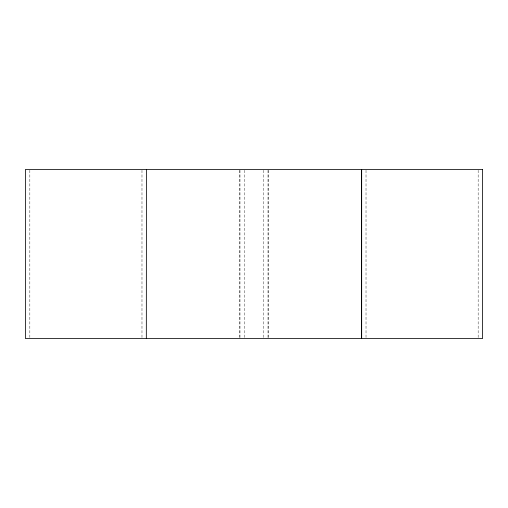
<?xml version="1.0" encoding="UTF-8"?>
<svg xmlns="http://www.w3.org/2000/svg" width="508" height="508" viewBox="0 0 508 508"><rect width="100%" height="100%" fill="white"/><g stroke="black" fill="none" stroke-linecap="round" stroke-linejoin="round"><path stroke-width="0.38" stroke-dasharray="2.54 1.91" d="M478.161 170.288L478.161 337.712M366.02 170.288L366.02 337.712M268.281 170.288L268.281 337.712M268.008 170.288L268.008 337.712M263.576 170.288L263.576 337.712M244.424 170.288L244.424 337.712M239.992 170.288L239.992 337.712M239.719 170.288L239.719 337.712M141.98 170.288L141.98 337.712M29.839 170.288L29.839 337.712"/><path stroke-width="0.76" d="M361.671 169.494L361.671 338.506M361.582 169.494L361.582 338.506M146.418 169.494L146.329 338.506M482.6 169.494L25.4 169.494L25.4 338.506L482.6 338.506L482.6 169.494"/></g></svg>
